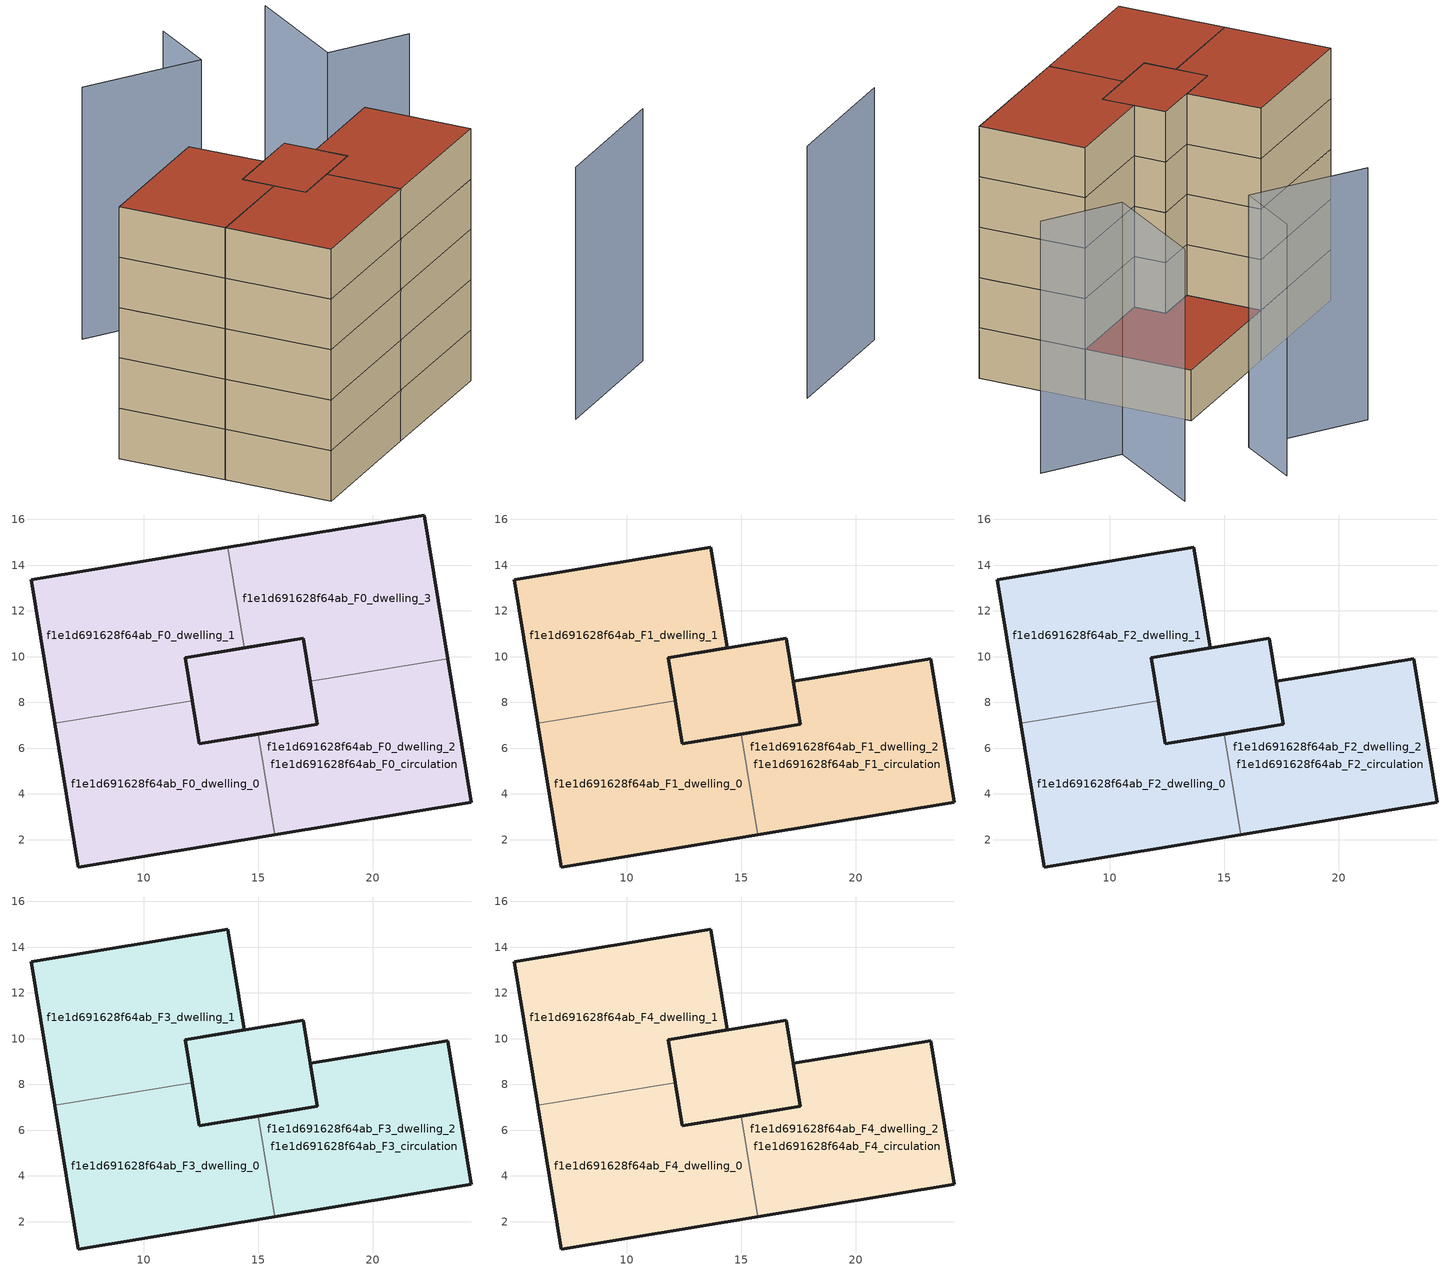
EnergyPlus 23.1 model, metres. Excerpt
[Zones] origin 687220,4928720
f1e1d691628f64ab_F0_dwelling_0
 floor ground (EU_floor_Construction): 15,6.62 15.73,2.22 7.13,0.81 6.1,7.09 12.12,8.08 12.43,6.19 z0; 16.96,10.81 17.58,7.04 12.43,6.19 12.12,8.08 11.81,9.96 z0
 wall outside (EU_wall_Construction): 6.1,7.09 7.13,0.81 15.73,2.22 / 15,6.62 12.43,6.19 12.12,8.08 z0:3
 wall to f1e1d691628f64ab_F0_dwelling_2 (EU_wall_Construction): 15.73,2.22 15,6.62 z0:3
 wall to f1e1d691628f64ab_F0_dwelling_1 (EU_wall_Construction): 12.12,8.08 6.1,7.09 z0:3
f1e1d691628f64ab_F0_dwelling_1
 floor ground (EU_floor_Construction): 13.66,14.78 14.38,10.39 11.81,9.96 12.12,8.08 6.1,7.09 5.07,13.37 z0; 16.96,10.81 17.58,7.04 12.43,6.19 12.12,8.08 11.81,9.96 14.38,10.39 z0
 wall outside (EU_wall_Construction): 12.12,8.08 11.81,9.96 14.38,10.39 / 13.66,14.78 5.07,13.37 6.1,7.09 z0:3
 wall to f1e1d691628f64ab_F0_dwelling_3 (EU_wall_Construction): 14.38,10.39 13.66,14.78 z0:3
f1e1d691628f64ab_F0_dwelling_2
 floor ground (EU_floor_Construction): 16.96,10.81 17.27,8.93 17.38,8.27 17.58,7.04 12.43,6.19 11.81,9.96 z0; 23.29,9.91 24.32,3.63 15.73,2.22 15,6.62 17.58,7.04 17.38,8.27 17.27,8.93 z0
 wall outside (EU_wall_Construction): 15.73,2.22 24.32,3.63 23.29,9.91 / 17.27,8.93 17.58,7.04 15,6.62 z0:3
 wall to f1e1d691628f64ab_F0_dwelling_3 (EU_wall_Construction): 23.29,9.91 17.27,8.93 z0:3
f1e1d691628f64ab_F0_dwelling_3
 floor ground (EU_floor_Construction): 16.96,10.81 17.27,8.93 17.58,7.04 12.43,6.19 11.81,9.96 14.38,10.39 z0; 22.26,16.2 23.29,9.91 17.27,8.93 16.96,10.81 14.38,10.39 13.66,14.78 z0
 wall outside (EU_wall_Construction): 23.29,9.91 22.26,16.2 13.66,14.78 / 14.38,10.39 16.96,10.81 17.27,8.93 z0:3
 roof outside (EU_roof_Construction): 23.29,9.91 22.26,16.2 13.66,14.78 14.38,10.39 16.96,10.81 17.27,8.93 z3; 17.58,7.04 17.27,8.93 16.96,10.81 14.38,10.39 11.81,9.96 12.43,6.19 z3
f1e1d691628f64ab_F0_circulation
 floor ground (EU_floor_Construction): 16.96,10.81 17.27,8.93 17.33,8.6 17.58,7.04 12.43,6.19 12.12,8.08 11.81,9.96 14.38,10.39 z0; 15,6.62 15.73,2.22 7.13,0.81 6.1,7.09 12.12,8.08 12.43,6.19 z0; 13.66,14.78 14.38,10.39 11.81,9.96 12.12,8.08 6.1,7.09 5.07,13.37 z0; 23.29,9.91 24.32,3.63 15.73,2.22 15,6.62 17.58,7.04 17.38,8.27 17.27,8.93 z0; 22.26,16.2 23.29,9.91 17.27,8.93 16.96,10.81 14.38,10.39 13.66,14.78 z0
 wall outside (EU_wall_Construction): 17.58,7.04 16.96,10.81 11.81,9.96 12.43,6.19 17.58,7.04 z0:3
 roof outside (EU_floor_Construction): 23.29,9.91 22.26,16.2 13.66,14.78 14.38,10.39 16.96,10.81 17.27,8.93 z3
f1e1d691628f64ab_F1_dwelling_0
 floor outside (EU_floor_Construction): 15,6.62 15.73,2.22 7.13,0.81 6.1,7.09 12.12,8.08 12.43,6.19 z3
 floor to f1e1d691628f64ab_F0_dwelling_0 (EU_floor_Construction): 16.96,10.81 17.58,7.04 12.43,6.19 12.12,8.08 11.81,9.96 z3
 wall outside (EU_wall_Construction): 6.1,7.09 7.13,0.81 15.73,2.22 / 15,6.62 12.43,6.19 12.12,8.08 z3:6
 wall to f1e1d691628f64ab_F1_dwelling_2 (EU_wall_Construction): 15.73,2.22 15,6.62 z3:6
 wall to f1e1d691628f64ab_F1_dwelling_1 (EU_wall_Construction): 12.12,8.08 6.1,7.09 z3:6
f1e1d691628f64ab_F1_dwelling_1
 floor to f1e1d691628f64ab_F0_dwelling_1 (EU_floor_Construction): 13.66,14.78 14.38,10.39 11.81,9.96 12.12,8.08 6.1,7.09 5.07,13.37 z3; 16.96,10.81 17.58,7.04 12.43,6.19 12.12,8.08 11.81,9.96 14.38,10.39 z3
 wall outside (EU_wall_Construction): 12.12,8.08 11.81,9.96 14.38,10.39 13.66,14.78 5.07,13.37 6.1,7.09 z3:6
f1e1d691628f64ab_F1_dwelling_2
 floor to f1e1d691628f64ab_F0_dwelling_2 (EU_floor_Construction): 23.29,9.91 24.32,3.63 15.73,2.22 15,6.62 17.58,7.04 17.38,8.27 17.27,8.93 z3; 16.96,10.81 17.27,8.93 17.4,8.15 17.58,7.04 12.43,6.19 11.81,9.96 z3
 wall outside (EU_wall_Construction): 15.73,2.22 24.32,3.63 23.29,9.91 17.27,8.93 17.58,7.04 15,6.62 z3:6
f1e1d691628f64ab_F1_circulation
 floor outside (EU_floor_Construction): 13.66,14.78 14.38,10.39 11.81,9.96 12.12,8.08 6.1,7.09 5.07,13.37 z3; 23.29,9.91 24.32,3.63 15.73,2.22 15,6.62 17.58,7.04 17.38,8.27 17.27,8.93 z3
 floor to f1e1d691628f64ab_F0_circulation (EU_floor_Construction): 16.96,10.81 17.27,8.93 17.33,8.6 17.58,7.04 12.43,6.19 12.12,8.08 11.81,9.96 14.38,10.39 z3; 15,6.62 15.73,2.22 7.13,0.81 6.1,7.09 12.12,8.08 12.43,6.19 z3
 wall outside (EU_wall_Construction): 17.58,7.04 16.96,10.81 11.81,9.96 12.43,6.19 17.58,7.04 z3:6
f1e1d691628f64ab_F2_dwelling_0
 floor outside (EU_floor_Construction): 15,6.62 15.73,2.22 7.13,0.81 6.1,7.09 12.12,8.08 12.43,6.19 z6
 floor to f1e1d691628f64ab_F1_dwelling_0 (EU_floor_Construction): 16.96,10.81 17.58,7.04 12.43,6.19 12.12,8.08 11.81,9.96 z6
 wall outside (EU_wall_Construction): 6.1,7.09 7.13,0.81 15.73,2.22 / 15,6.62 12.43,6.19 12.12,8.08 z6:9
 wall to f1e1d691628f64ab_F2_dwelling_2 (EU_wall_Construction): 15.73,2.22 15,6.62 z6:9
 wall to f1e1d691628f64ab_F2_dwelling_1 (EU_wall_Construction): 12.12,8.08 6.1,7.09 z6:9
f1e1d691628f64ab_F2_dwelling_1
 floor to f1e1d691628f64ab_F1_dwelling_1 (EU_floor_Construction): 13.66,14.78 14.38,10.39 11.81,9.96 12.12,8.08 6.1,7.09 5.07,13.37 z6; 16.96,10.81 17.58,7.04 12.43,6.19 12.12,8.08 11.81,9.96 14.38,10.39 z6
 wall outside (EU_wall_Construction): 12.12,8.08 11.81,9.96 14.38,10.39 13.66,14.78 5.07,13.37 6.1,7.09 z6:9
f1e1d691628f64ab_F2_dwelling_2
 floor to f1e1d691628f64ab_F1_dwelling_2 (EU_floor_Construction): 23.29,9.91 24.32,3.63 15.73,2.22 15,6.62 17.58,7.04 17.38,8.27 17.27,8.93 z6; 16.96,10.81 17.27,8.93 17.4,8.15 17.58,7.04 12.43,6.19 11.81,9.96 z6
 wall outside (EU_wall_Construction): 15.73,2.22 24.32,3.63 23.29,9.91 17.27,8.93 17.58,7.04 15,6.62 z6:9
f1e1d691628f64ab_F2_circulation
 floor outside (EU_floor_Construction): 13.66,14.78 14.38,10.39 11.81,9.96 12.12,8.08 6.1,7.09 5.07,13.37 z6; 23.29,9.91 24.32,3.63 15.73,2.22 15,6.62 17.58,7.04 17.38,8.27 17.27,8.93 z6
 floor to f1e1d691628f64ab_F1_circulation (EU_floor_Construction): 16.96,10.81 17.27,8.93 17.33,8.6 17.58,7.04 12.43,6.19 12.12,8.08 11.81,9.96 14.38,10.39 z6; 15,6.62 15.73,2.22 7.13,0.81 6.1,7.09 12.12,8.08 12.43,6.19 z6
 wall outside (EU_wall_Construction): 17.58,7.04 16.96,10.81 11.81,9.96 12.43,6.19 17.58,7.04 z6:9
f1e1d691628f64ab_F3_dwelling_0
 floor outside (EU_floor_Construction): 15,6.62 15.73,2.22 7.13,0.81 6.1,7.09 12.12,8.08 12.43,6.19 z9
 floor to f1e1d691628f64ab_F2_dwelling_0 (EU_floor_Construction): 16.96,10.81 17.58,7.04 12.43,6.19 12.12,8.08 11.81,9.96 z9
 wall outside (EU_wall_Construction): 6.1,7.09 7.13,0.81 15.73,2.22 / 15,6.62 12.43,6.19 12.12,8.08 z9:12
 wall to f1e1d691628f64ab_F3_dwelling_2 (EU_wall_Construction): 15.73,2.22 15,6.62 z9:12
 wall to f1e1d691628f64ab_F3_dwelling_1 (EU_wall_Construction): 12.12,8.08 6.1,7.09 z9:12
f1e1d691628f64ab_F3_dwelling_1
 floor to f1e1d691628f64ab_F2_dwelling_1 (EU_floor_Construction): 13.66,14.78 14.38,10.39 11.81,9.96 12.12,8.08 6.1,7.09 5.07,13.37 z9; 16.96,10.81 17.58,7.04 12.43,6.19 12.12,8.08 11.81,9.96 14.38,10.39 z9
 wall outside (EU_wall_Construction): 12.12,8.08 11.81,9.96 14.38,10.39 13.66,14.78 5.07,13.37 6.1,7.09 z9:12
f1e1d691628f64ab_F3_dwelling_2
 floor to f1e1d691628f64ab_F2_dwelling_2 (EU_floor_Construction): 23.29,9.91 24.32,3.63 15.73,2.22 15,6.62 17.58,7.04 17.38,8.27 17.27,8.93 z9; 16.96,10.81 17.27,8.93 17.4,8.15 17.58,7.04 12.43,6.19 11.81,9.96 z9
 wall outside (EU_wall_Construction): 15.73,2.22 24.32,3.63 23.29,9.91 17.27,8.93 17.58,7.04 15,6.62 z9:12
f1e1d691628f64ab_F3_circulation
 floor outside (EU_floor_Construction): 13.66,14.78 14.38,10.39 11.81,9.96 12.12,8.08 6.1,7.09 5.07,13.37 z9; 23.29,9.91 24.32,3.63 15.73,2.22 15,6.62 17.58,7.04 17.38,8.27 17.27,8.93 z9
 floor to f1e1d691628f64ab_F2_circulation (EU_floor_Construction): 16.96,10.81 17.27,8.93 17.33,8.6 17.58,7.04 12.43,6.19 12.12,8.08 11.81,9.96 14.38,10.39 z9; 15,6.62 15.73,2.22 7.13,0.81 6.1,7.09 12.12,8.08 12.43,6.19 z9
 wall outside (EU_wall_Construction): 17.58,7.04 16.96,10.81 11.81,9.96 12.43,6.19 17.58,7.04 z9:12
f1e1d691628f64ab_F4_dwelling_0
 floor outside (EU_floor_Construction): 15,6.62 15.73,2.22 7.13,0.81 6.1,7.09 12.12,8.08 12.43,6.19 z12
 floor to f1e1d691628f64ab_F3_dwelling_0 (EU_floor_Construction): 16.96,10.81 17.58,7.04 12.43,6.19 12.12,8.08 11.81,9.96 z12
 wall outside (EU_wall_Construction): 6.1,7.09 7.13,0.81 15.73,2.22 / 15,6.62 12.43,6.19 12.12,8.08 z12:15
 wall to f1e1d691628f64ab_F4_dwelling_2 (EU_wall_Construction): 15.73,2.22 15,6.62 z12:15
 wall to f1e1d691628f64ab_F4_dwelling_1 (EU_wall_Construction): 12.12,8.08 6.1,7.09 z12:15
 roof outside (EU_roof_Construction): 17.58,7.04 16.96,10.81 11.81,9.96 12.12,8.08 12.43,6.19 z15; 15.73,2.22 15,6.62 12.43,6.19 12.12,8.08 6.1,7.09 7.13,0.81 z15
f1e1d691628f64ab_F4_dwelling_1
 floor to f1e1d691628f64ab_F3_dwelling_1 (EU_floor_Construction): 13.66,14.78 14.38,10.39 11.81,9.96 12.12,8.08 6.1,7.09 5.07,13.37 z12; 16.96,10.81 17.58,7.04 12.43,6.19 12.12,8.08 11.81,9.96 14.38,10.39 z12
 wall outside (EU_wall_Construction): 12.12,8.08 11.81,9.96 14.38,10.39 13.66,14.78 5.07,13.37 6.1,7.09 z12:15
 roof outside (EU_roof_Construction): 17.58,7.04 16.96,10.81 14.38,10.39 11.81,9.96 12.12,8.08 12.43,6.19 z15; 12.12,8.08 11.81,9.96 14.38,10.39 13.66,14.78 5.07,13.37 6.1,7.09 z15
f1e1d691628f64ab_F4_dwelling_2
 floor to f1e1d691628f64ab_F3_dwelling_2 (EU_floor_Construction): 23.29,9.91 24.32,3.63 15.73,2.22 15,6.62 17.58,7.04 17.38,8.27 17.27,8.93 z12; 16.96,10.81 17.27,8.93 17.4,8.15 17.58,7.04 12.43,6.19 11.81,9.96 z12
 wall outside (EU_wall_Construction): 15.73,2.22 24.32,3.63 23.29,9.91 17.27,8.93 17.58,7.04 15,6.62 z12:15
 roof outside (EU_roof_Construction): 17.58,7.04 17.38,8.27 17.27,8.93 16.96,10.81 11.81,9.96 12.43,6.19 z15; 24.32,3.63 23.29,9.91 17.27,8.93 17.38,8.27 17.58,7.04 15,6.62 15.73,2.22 z15
f1e1d691628f64ab_F4_circulation
 floor outside (EU_floor_Construction): 13.66,14.78 14.38,10.39 11.81,9.96 12.12,8.08 6.1,7.09 5.07,13.37 z12; 23.29,9.91 24.32,3.63 15.73,2.22 15,6.62 17.58,7.04 17.38,8.27 17.27,8.93 z12
 floor to f1e1d691628f64ab_F3_circulation (EU_floor_Construction): 16.96,10.81 17.27,8.93 17.33,8.6 17.58,7.04 12.43,6.19 12.12,8.08 11.81,9.96 14.38,10.39 z12; 15,6.62 15.73,2.22 7.13,0.81 6.1,7.09 12.12,8.08 12.43,6.19 z12
 wall outside (EU_wall_Construction): 17.58,7.04 16.96,10.81 11.81,9.96 12.43,6.19 17.58,7.04 z12:15
 roof outside (EU_roof_Construction): 17.58,7.04 17.33,8.6 17.27,8.93 16.96,10.81 14.38,10.39 11.81,9.96 12.12,8.08 12.43,6.19 z15; 15.73,2.22 15,6.62 12.43,6.19 12.12,8.08 6.1,7.09 7.13,0.81 z15; 24.32,3.63 23.29,9.91 17.27,8.93 17.38,8.27 17.58,7.04 15,6.62 15.73,2.22 z15; 12.12,8.08 11.81,9.96 14.38,10.39 13.66,14.78 5.07,13.37 6.1,7.09 z15
shading: 23.45,-3.93 31.77,-2.53 / 32.53,13.44 28,15.65 / 28,15.65 31.05,21.91 / 25.2,24.57 23.33,20.73 / 23.33,20.73 16.71,23.96 z0:15
[Building]
EU S2 Campaign: North Axis=0; Terrain=City; Solar Distribution=FullExterior
[Site:Location]
Bologna: Latitude=44.5; Longitude=11.25; Time Zone=1; Elevation=37
[SizingPeriod:WeatherFileDays]
AnnualSizingPeriod: Begin Month=1; Begin Day of Month=1; End Month=12; End Day of Month=31; Day of Week for Start Day=Monday; Use Weather File Daylight Saving Period=No; Use Weather File Rain and Snow Indicators=No
[MATERIAL]
EU_InternalMass_Material: Roughness=MediumRough; Thickness=0.1; Conductivity=1; Density=1800; Specific Heat=900; Thermal Absorptance=0.9; Solar Absorptance=0.7; Visible Absorptance=0.7
[MATERIAL:NOMASS] Roughness=MediumRough; Thermal Absorptance=0.9; Solar Absorptance=0.7; Visible Absorptance=0.7
Name | Thermal Resistance
EU_wall_NoMass | 0.905828
EU_roof_NoMass | 0.37593
EU_floor_NoMass | 0.67114
[CONSTRUCTION]
EU_wall_Construction: EU_wall_NoMass
EU_roof_Construction: EU_roof_NoMass
EU_floor_Construction: EU_floor_NoMass
EU_InternalMass_Construction: EU_InternalMass_Material
[ZONE] Type=1; Multiplier=1; Ceiling Height=autocalculate; Floor Area=autocalculate; Part of Total Floor Area=Yes
Name | Volume
f1e1d691628f64ab_F0_dwelling_0; f1e1d691628f64ab_F1_dwelling_0; f1e1d691628f64ab_F2_dwelling_0; f1e1d691628f64ab_F3_dwelling_0; f1e1d691628f64ab_F4_dwelling_0; f1e1d691628f64ab_F0_dwelling_1; f1e1d691628f64ab_F1_dwelling_1; f1e1d691628f64ab_F2_dwelling_1; f1e1d691628f64ab_F3_dwelling_1; f1e1d691628f64ab_F4_dwelling_1 | 211.289
f1e1d691628f64ab_F0_dwelling_2; f1e1d691628f64ab_F1_dwelling_2; f1e1d691628f64ab_F2_dwelling_2; f1e1d691628f64ab_F3_dwelling_2; f1e1d691628f64ab_F4_dwelling_2 | 211.288
f1e1d691628f64ab_F0_dwelling_3 | 211.292
f1e1d691628f64ab_F0_circulation | 665.481
f1e1d691628f64ab_F1_circulation; f1e1d691628f64ab_F2_circulation; f1e1d691628f64ab_F3_circulation; f1e1d691628f64ab_F4_circulation | 514.083
[INTERNALMASS] Construction=EU_InternalMass_Construction
Name | Zone or ZoneList | Surface Area
f1e1d691628f64ab_F0_dwelling_0_EU_InternalMass | f1e1d691628f64ab_F0_dwelling_0 | 50.4656
f1e1d691628f64ab_F0_dwelling_1_EU_InternalMass | f1e1d691628f64ab_F0_dwelling_1 | 50.4656
f1e1d691628f64ab_F0_dwelling_2_EU_InternalMass | f1e1d691628f64ab_F0_dwelling_2 | 50.4656
f1e1d691628f64ab_F0_dwelling_3_EU_InternalMass | f1e1d691628f64ab_F0_dwelling_3 | 50.4656
f1e1d691628f64ab_F1_dwelling_0_EU_InternalMass | f1e1d691628f64ab_F1_dwelling_0 | 100.931
f1e1d691628f64ab_F1_dwelling_1_EU_InternalMass | f1e1d691628f64ab_F1_dwelling_1 | 50.4656
f1e1d691628f64ab_F1_dwelling_2_EU_InternalMass | f1e1d691628f64ab_F1_dwelling_2 | 50.4656
f1e1d691628f64ab_F2_dwelling_0_EU_InternalMass | f1e1d691628f64ab_F2_dwelling_0 | 100.931
f1e1d691628f64ab_F2_dwelling_1_EU_InternalMass | f1e1d691628f64ab_F2_dwelling_1 | 50.4656
f1e1d691628f64ab_F2_dwelling_2_EU_InternalMass | f1e1d691628f64ab_F2_dwelling_2 | 50.4656
f1e1d691628f64ab_F3_dwelling_0_EU_InternalMass | f1e1d691628f64ab_F3_dwelling_0 | 100.931
f1e1d691628f64ab_F3_dwelling_1_EU_InternalMass | f1e1d691628f64ab_F3_dwelling_1 | 50.4656
f1e1d691628f64ab_F3_dwelling_2_EU_InternalMass | f1e1d691628f64ab_F3_dwelling_2 | 50.4656
f1e1d691628f64ab_F4_dwelling_0_EU_InternalMass | f1e1d691628f64ab_F4_dwelling_0 | 100.931
f1e1d691628f64ab_F4_dwelling_1_EU_InternalMass | f1e1d691628f64ab_F4_dwelling_1 | 50.4656
f1e1d691628f64ab_F4_dwelling_2_EU_InternalMass | f1e1d691628f64ab_F4_dwelling_2 | 50.4656
[OTHEREQUIPMENT] Fuel Type=Electricity; Design Level Calculation Method=Watts/Area; Power per Zone Floor Area=1; Fraction Latent=0; Fraction Radiant=0; Fraction Lost=0; Carbon Dioxide Generation Rate=0; EndUse Subcategory=EU_Step8_InternalGains
Name | Zone or ZoneList or Space or SpaceList | Schedule
EU_Step8_InternalGain_f1e1d691628f64ab_F0_dwelling_0_f000 | f1e1d691628f64ab_F0_dwelling_0 | EU_Step8_GainSchedule_f1e1d691628f64ab_F0_dwelling_0_f000
EU_Step8_InternalGain_f1e1d691628f64ab_F0_dwelling_1_f000 | f1e1d691628f64ab_F0_dwelling_1 | EU_Step8_GainSchedule_f1e1d691628f64ab_F0_dwelling_1_f000
EU_Step8_InternalGain_f1e1d691628f64ab_F0_dwelling_2_f000 | f1e1d691628f64ab_F0_dwelling_2 | EU_Step8_GainSchedule_f1e1d691628f64ab_F0_dwelling_2_f000
EU_Step8_InternalGain_f1e1d691628f64ab_F0_dwelling_3_f000 | f1e1d691628f64ab_F0_dwelling_3 | EU_Step8_GainSchedule_f1e1d691628f64ab_F0_dwelling_3_f000
EU_Step8_InternalGain_f1e1d691628f64ab_F1_dwelling_0_f000 | f1e1d691628f64ab_F1_dwelling_0 | EU_Step8_GainSchedule_f1e1d691628f64ab_F1_dwelling_0_f000
EU_Step8_InternalGain_f1e1d691628f64ab_F1_dwelling_1_f000 | f1e1d691628f64ab_F1_dwelling_1 | EU_Step8_GainSchedule_f1e1d691628f64ab_F1_dwelling_1_f000
EU_Step8_InternalGain_f1e1d691628f64ab_F1_dwelling_2_f000 | f1e1d691628f64ab_F1_dwelling_2 | EU_Step8_GainSchedule_f1e1d691628f64ab_F1_dwelling_2_f000
EU_Step8_InternalGain_f1e1d691628f64ab_F2_dwelling_0_f000 | f1e1d691628f64ab_F2_dwelling_0 | EU_Step8_GainSchedule_f1e1d691628f64ab_F2_dwelling_0_f000
EU_Step8_InternalGain_f1e1d691628f64ab_F2_dwelling_1_f000 | f1e1d691628f64ab_F2_dwelling_1 | EU_Step8_GainSchedule_f1e1d691628f64ab_F2_dwelling_1_f000
EU_Step8_InternalGain_f1e1d691628f64ab_F2_dwelling_2_f000 | f1e1d691628f64ab_F2_dwelling_2 | EU_Step8_GainSchedule_f1e1d691628f64ab_F2_dwelling_2_f000
EU_Step8_InternalGain_f1e1d691628f64ab_F3_dwelling_0_f000 | f1e1d691628f64ab_F3_dwelling_0 | EU_Step8_GainSchedule_f1e1d691628f64ab_F3_dwelling_0_f000
EU_Step8_InternalGain_f1e1d691628f64ab_F3_dwelling_1_f000 | f1e1d691628f64ab_F3_dwelling_1 | EU_Step8_GainSchedule_f1e1d691628f64ab_F3_dwelling_1_f000
EU_Step8_InternalGain_f1e1d691628f64ab_F3_dwelling_2_f000 | f1e1d691628f64ab_F3_dwelling_2 | EU_Step8_GainSchedule_f1e1d691628f64ab_F3_dwelling_2_f000
EU_Step8_InternalGain_f1e1d691628f64ab_F4_dwelling_0_f000 | f1e1d691628f64ab_F4_dwelling_0 | EU_Step8_GainSchedule_f1e1d691628f64ab_F4_dwelling_0_f000
EU_Step8_InternalGain_f1e1d691628f64ab_F4_dwelling_1_f000 | f1e1d691628f64ab_F4_dwelling_1 | EU_Step8_GainSchedule_f1e1d691628f64ab_F4_dwelling_1_f000
EU_Step8_InternalGain_f1e1d691628f64ab_F4_dwelling_2_f000 | f1e1d691628f64ab_F4_dwelling_2 | EU_Step8_GainSchedule_f1e1d691628f64ab_F4_dwelling_2_f000
[ZONEINFILTRATION:DESIGNFLOWRATE] Schedule=EU_AlwaysOn; Design Flow Rate Calculation Method=Flow/Area; Flow Rate per Floor Area=0.0005; Constant Term Coefficient=1; Temperature Term Coefficient=0; Velocity Term Coefficient=0; Velocity Squared Term Coefficient=0
Name | Zone or ZoneList or Space or SpaceList
EU_Circulation_Infiltration_f1e1d691628f64ab_F0_circulation | f1e1d691628f64ab_F0_circulation
EU_Circulation_Infiltration_f1e1d691628f64ab_F1_circulation | f1e1d691628f64ab_F1_circulation
EU_Circulation_Infiltration_f1e1d691628f64ab_F2_circulation | f1e1d691628f64ab_F2_circulation
EU_Circulation_Infiltration_f1e1d691628f64ab_F3_circulation | f1e1d691628f64ab_F3_circulation
EU_Circulation_Infiltration_f1e1d691628f64ab_F4_circulation | f1e1d691628f64ab_F4_circulation
[ZONEVENTILATION:DESIGNFLOWRATE] Schedule=EU_AlwaysOn; Design Flow Rate Calculation Method=AirChanges/Hour; Air Changes per Hour=0.73129; Ventilation Type=Natural; Fan Pressure Rise=0; Fan Total Efficiency=1; Constant Term Coefficient=1; Temperature Term Coefficient=0; Velocity Term Coefficient=0; Velocity Squared Term Coefficient=0; Minimum Indoor Temperature=-100; Maximum Indoor Temperature=100; Delta Temperature=-100; Minimum Outdoor Temperature=-100; Maximum Outdoor Temperature=100; Maximum Wind Speed=40
Name | Zone or ZoneList or Space or SpaceList
EU_ConstantAir_f1e1d691628f64ab_F0_dwelling_0 | f1e1d691628f64ab_F0_dwelling_0
EU_ConstantAir_f1e1d691628f64ab_F0_dwelling_1 | f1e1d691628f64ab_F0_dwelling_1
EU_ConstantAir_f1e1d691628f64ab_F0_dwelling_2 | f1e1d691628f64ab_F0_dwelling_2
EU_ConstantAir_f1e1d691628f64ab_F0_dwelling_3 | f1e1d691628f64ab_F0_dwelling_3
EU_ConstantAir_f1e1d691628f64ab_F1_dwelling_0 | f1e1d691628f64ab_F1_dwelling_0
EU_ConstantAir_f1e1d691628f64ab_F1_dwelling_1 | f1e1d691628f64ab_F1_dwelling_1
EU_ConstantAir_f1e1d691628f64ab_F1_dwelling_2 | f1e1d691628f64ab_F1_dwelling_2
EU_ConstantAir_f1e1d691628f64ab_F2_dwelling_0 | f1e1d691628f64ab_F2_dwelling_0
EU_ConstantAir_f1e1d691628f64ab_F2_dwelling_1 | f1e1d691628f64ab_F2_dwelling_1
EU_ConstantAir_f1e1d691628f64ab_F2_dwelling_2 | f1e1d691628f64ab_F2_dwelling_2
EU_ConstantAir_f1e1d691628f64ab_F3_dwelling_0 | f1e1d691628f64ab_F3_dwelling_0
EU_ConstantAir_f1e1d691628f64ab_F3_dwelling_1 | f1e1d691628f64ab_F3_dwelling_1
EU_ConstantAir_f1e1d691628f64ab_F3_dwelling_2 | f1e1d691628f64ab_F3_dwelling_2
EU_ConstantAir_f1e1d691628f64ab_F4_dwelling_0 | f1e1d691628f64ab_F4_dwelling_0
EU_ConstantAir_f1e1d691628f64ab_F4_dwelling_1 | f1e1d691628f64ab_F4_dwelling_1
EU_ConstantAir_f1e1d691628f64ab_F4_dwelling_2 | f1e1d691628f64ab_F4_dwelling_2
[HVACTEMPLATE:THERMOSTAT] Constant Heating Setpoint=20; Constant Cooling Setpoint=50
EU_HeatOnly_f1e1d691628f64ab_F0_dwelling_0; EU_HeatOnly_f1e1d691628f64ab_F0_dwelling_1; EU_HeatOnly_f1e1d691628f64ab_F0_dwelling_2; EU_HeatOnly_f1e1d691628f64ab_F0_dwelling_3; EU_HeatOnly_f1e1d691628f64ab_F1_dwelling_0; EU_HeatOnly_f1e1d691628f64ab_F1_dwelling_1; EU_HeatOnly_f1e1d691628f64ab_F1_dwelling_2; EU_HeatOnly_f1e1d691628f64ab_F2_dwelling_0; EU_HeatOnly_f1e1d691628f64ab_F2_dwelling_1; EU_HeatOnly_f1e1d691628f64ab_F2_dwelling_2; EU_HeatOnly_f1e1d691628f64ab_F3_dwelling_0; EU_HeatOnly_f1e1d691628f64ab_F3_dwelling_1; EU_HeatOnly_f1e1d691628f64ab_F3_dwelling_2; EU_HeatOnly_f1e1d691628f64ab_F4_dwelling_0; EU_HeatOnly_f1e1d691628f64ab_F4_dwelling_1; EU_HeatOnly_f1e1d691628f64ab_F4_dwelling_2
[HVACTEMPLATE:ZONE:IDEALLOADSAIRSYSTEM] System Availability Schedule=EU_AlwaysOn; Maximum Heating Supply Air Temperature=50; Minimum Cooling Supply Air Temperature=13; Maximum Heating Supply Air Humidity Ratio=0.0156; Minimum Cooling Supply Air Humidity Ratio=0.0077; Heating Limit=NoLimit; Cooling Limit=NoLimit; Heating Availability Schedule=EU_AlwaysOn; Cooling Availability Schedule=EU_CoolingOff; Dehumidification Control Type=ConstantSensibleHeatRatio; Cooling Sensible Heat Ratio=0.7; Dehumidification Setpoint=60; Humidification Control Type=None; Humidification Setpoint=30; Outdoor Air Method=None; Outdoor Air Flow Rate per Person=0.00944; Outdoor Air Flow Rate per Zone Floor Area=0; Outdoor Air Flow Rate per Zone=0; Demand Controlled Ventilation Type=None; Outdoor Air Economizer Type=NoEconomizer; Heat Recovery Type=None; Sensible Heat Recovery Effectiveness=0.7; Latent Heat Recovery Effectiveness=0.65
Name | Template Thermostat
f1e1d691628f64ab_F0_dwelling_0 | EU_HeatOnly_f1e1d691628f64ab_F0_dwelling_0
f1e1d691628f64ab_F0_dwelling_1 | EU_HeatOnly_f1e1d691628f64ab_F0_dwelling_1
f1e1d691628f64ab_F0_dwelling_2 | EU_HeatOnly_f1e1d691628f64ab_F0_dwelling_2
f1e1d691628f64ab_F0_dwelling_3 | EU_HeatOnly_f1e1d691628f64ab_F0_dwelling_3
f1e1d691628f64ab_F1_dwelling_0 | EU_HeatOnly_f1e1d691628f64ab_F1_dwelling_0
f1e1d691628f64ab_F1_dwelling_1 | EU_HeatOnly_f1e1d691628f64ab_F1_dwelling_1
f1e1d691628f64ab_F1_dwelling_2 | EU_HeatOnly_f1e1d691628f64ab_F1_dwelling_2
f1e1d691628f64ab_F2_dwelling_0 | EU_HeatOnly_f1e1d691628f64ab_F2_dwelling_0
f1e1d691628f64ab_F2_dwelling_1 | EU_HeatOnly_f1e1d691628f64ab_F2_dwelling_1
f1e1d691628f64ab_F2_dwelling_2 | EU_HeatOnly_f1e1d691628f64ab_F2_dwelling_2
f1e1d691628f64ab_F3_dwelling_0 | EU_HeatOnly_f1e1d691628f64ab_F3_dwelling_0
f1e1d691628f64ab_F3_dwelling_1 | EU_HeatOnly_f1e1d691628f64ab_F3_dwelling_1
f1e1d691628f64ab_F3_dwelling_2 | EU_HeatOnly_f1e1d691628f64ab_F3_dwelling_2
f1e1d691628f64ab_F4_dwelling_0 | EU_HeatOnly_f1e1d691628f64ab_F4_dwelling_0
f1e1d691628f64ab_F4_dwelling_1 | EU_HeatOnly_f1e1d691628f64ab_F4_dwelling_1
f1e1d691628f64ab_F4_dwelling_2 | EU_HeatOnly_f1e1d691628f64ab_F4_dwelling_2
[SIZING:ZONE] Zone Cooling Design Supply Air Temperature Input Method=SupplyAirTemperature; Zone Cooling Design Supply Air Temperature=13; Zone Heating Design Supply Air Temperature Input Method=SupplyAirTemperature; Zone Heating Design Supply Air Temperature=50; Zone Cooling Design Supply Air Humidity Ratio=0.008; Zone Heating Design Supply Air Humidity Ratio=0.008; Cooling Design Air Flow Method=DesignDay; Cooling Design Air Flow Rate=0; Cooling Minimum Air Flow per Zone Floor Area=0.000762; Cooling Minimum Air Flow=0; Cooling Minimum Air Flow Fraction=0.2; Heating Design Air Flow Method=DesignDay; Heating Design Air Flow Rate=0; Heating Maximum Air Flow per Zone Floor Area=0.002032; Heating Maximum Air Flow=0.141576; Heating Maximum Air Flow Fraction=0.3; Account for Dedicated Outdoor Air System=No; Dedicated Outdoor Air System Control Strategy=NeutralSupplyAir; Dedicated Outdoor Air Low Setpoint Temperature for Design=autosize; Dedicated Outdoor Air High Setpoint Temperature for Design=autosize; Zone Load Sizing Method=Sensible Load Only No Latent Load; Zone Latent Cooling Design Supply Air Humidity Ratio Input Method=HumidityRatioDifference; Zone Cooling Design Supply Air Humidity Ratio Difference=0.005; Zone Latent Heating Design Supply Air Humidity Ratio Input Method=HumidityRatioDifference; Zone Humidification Design Supply Air Humidity Ratio Difference=0.005
f1e1d691628f64ab_F0_dwelling_0; f1e1d691628f64ab_F0_dwelling_1; f1e1d691628f64ab_F0_dwelling_2; f1e1d691628f64ab_F0_dwelling_3; f1e1d691628f64ab_F1_dwelling_0; f1e1d691628f64ab_F1_dwelling_1; f1e1d691628f64ab_F1_dwelling_2; f1e1d691628f64ab_F2_dwelling_0; f1e1d691628f64ab_F2_dwelling_1; f1e1d691628f64ab_F2_dwelling_2; f1e1d691628f64ab_F3_dwelling_0; f1e1d691628f64ab_F3_dwelling_1; f1e1d691628f64ab_F3_dwelling_2; f1e1d691628f64ab_F4_dwelling_0; f1e1d691628f64ab_F4_dwelling_1; f1e1d691628f64ab_F4_dwelling_2
[SCHEDULE:CONSTANT]
Name | Hourly Value
EU_AlwaysOn | 1
EU_CoolingOff | 0
[SCHEDULE:FILE] Column Number=1; Rows to Skip at Top=0; Number of Hours of Data=8760; Column Separator=Comma; Interpolate to Timestep=No; Minutes per Item=60; Adjust Schedule for Daylight Savings=Yes
Name | File
EU_Step8_GainSchedule_f1e1d691628f64ab_F0_dwelling_0_f000 | ../../schedules/f1e1d691628f64ab/f1e1d691628f64ab_F0_dwelling_0_f000_gain.csv
EU_Step8_GainSchedule_f1e1d691628f64ab_F0_dwelling_1_f000 | ../../schedules/f1e1d691628f64ab/f1e1d691628f64ab_F0_dwelling_1_f000_gain.csv
EU_Step8_GainSchedule_f1e1d691628f64ab_F0_dwelling_2_f000 | ../../schedules/f1e1d691628f64ab/f1e1d691628f64ab_F0_dwelling_2_f000_gain.csv
EU_Step8_GainSchedule_f1e1d691628f64ab_F0_dwelling_3_f000 | ../../schedules/f1e1d691628f64ab/f1e1d691628f64ab_F0_dwelling_3_f000_gain.csv
EU_Step8_GainSchedule_f1e1d691628f64ab_F1_dwelling_0_f000 | ../../schedules/f1e1d691628f64ab/f1e1d691628f64ab_F1_dwelling_0_f000_gain.csv
EU_Step8_GainSchedule_f1e1d691628f64ab_F1_dwelling_1_f000 | ../../schedules/f1e1d691628f64ab/f1e1d691628f64ab_F1_dwelling_1_f000_gain.csv
EU_Step8_GainSchedule_f1e1d691628f64ab_F1_dwelling_2_f000 | ../../schedules/f1e1d691628f64ab/f1e1d691628f64ab_F1_dwelling_2_f000_gain.csv
EU_Step8_GainSchedule_f1e1d691628f64ab_F2_dwelling_0_f000 | ../../schedules/f1e1d691628f64ab/f1e1d691628f64ab_F2_dwelling_0_f000_gain.csv
EU_Step8_GainSchedule_f1e1d691628f64ab_F2_dwelling_1_f000 | ../../schedules/f1e1d691628f64ab/f1e1d691628f64ab_F2_dwelling_1_f000_gain.csv
EU_Step8_GainSchedule_f1e1d691628f64ab_F2_dwelling_2_f000 | ../../schedules/f1e1d691628f64ab/f1e1d691628f64ab_F2_dwelling_2_f000_gain.csv
EU_Step8_GainSchedule_f1e1d691628f64ab_F3_dwelling_0_f000 | ../../schedules/f1e1d691628f64ab/f1e1d691628f64ab_F3_dwelling_0_f000_gain.csv
EU_Step8_GainSchedule_f1e1d691628f64ab_F3_dwelling_1_f000 | ../../schedules/f1e1d691628f64ab/f1e1d691628f64ab_F3_dwelling_1_f000_gain.csv
EU_Step8_GainSchedule_f1e1d691628f64ab_F3_dwelling_2_f000 | ../../schedules/f1e1d691628f64ab/f1e1d691628f64ab_F3_dwelling_2_f000_gain.csv
EU_Step8_GainSchedule_f1e1d691628f64ab_F4_dwelling_0_f000 | ../../schedules/f1e1d691628f64ab/f1e1d691628f64ab_F4_dwelling_0_f000_gain.csv
EU_Step8_GainSchedule_f1e1d691628f64ab_F4_dwelling_1_f000 | ../../schedules/f1e1d691628f64ab/f1e1d691628f64ab_F4_dwelling_1_f000_gain.csv
EU_Step8_GainSchedule_f1e1d691628f64ab_F4_dwelling_2_f000 | ../../schedules/f1e1d691628f64ab/f1e1d691628f64ab_F4_dwelling_2_f000_gain.csv
